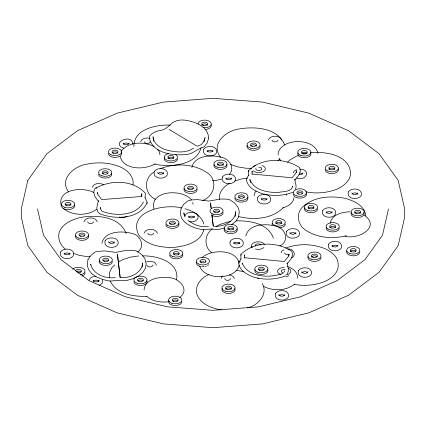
<?xml version="1.0" encoding="UTF-8"?>
<svg xmlns="http://www.w3.org/2000/svg" width="426" height="426" viewBox="0 0 426 426"><rect width="100%" height="100%" fill="white"/><g stroke="black" fill="none" stroke-linecap="round" stroke-linejoin="round"><path stroke-width="0.64" d="M240.93 259.152L240.93 254.375C253.891 241.292 276.82 241.34 291.693 251.164C294.457 256.063 289.888 260.339 287.113 263.843L287.113 262.885L288.077 267.517M244.391 258.124L244.391 254.934L244.391 255.893M248.63 175.437L248.63 170.661C261.591 157.577 284.52 157.631 299.393 167.455C302.156 172.349 297.588 176.63 294.813 180.129L294.813 179.17C295.069 182.472 297.066 185.912 295.5 189.187M252.091 174.415L252.096 171.22L252.096 172.179M109.434 277.475L109.599 272.368L112.049 267.464L114.786 264.844M133.902 146.656C133.322 129.062 156.438 124.552 170.086 125.106M132.944 184.996C134.525 176.747 127.374 170.192 120.51 167.056C109.988 162.567 98.177 161.875 87.026 164.138C74.412 165.789 58.591 179.149 68.719 192.025M176.577 279.855C179.857 261.761 156.278 255.424 142.46 255.893M201.088 147.763C196.024 165.725 169.905 167.407 154.665 164.148M203.793 229.571C200.896 242.314 185.438 246.244 174.053 247.357C161.47 247.788 147.082 245.429 138.738 235.067C127.081 210.971 165.714 203.415 181.854 208.026M219.459 199.522C218.453 192.291 223.911 186.093 230.109 183.212M141.73 196.327L141.853 193.708L141.645 196.477L101.596 199.608L98.108 194.65L97.341 192.041M145.069 198.01L145.357 193.234C132.976 179.511 109.961 179.57 94.881 188.75C91.851 193.372 95.983 198.058 98.592 201.636L98.592 200.678C97.288 204.815 95.094 210.337 99.423 213.639C114.306 219.678 139.121 219.64 147.018 202.952L147.018 201.993L145.021 197.691M142.167 267.139L142.667 262.933C141.991 273.306 129.344 278.588 120.185 277.459L117.432 254.178L120.111 277.768M235.189 216.504L235.786 211.642C235.109 222.021 222.468 227.298 213.309 226.174L211.855 213.884M296.544 172.514L296.688 170.677L295.729 173.265L292.066 177.775L252.091 174.016M288.839 256.228L288.988 254.391L288.029 256.979L284.366 261.484L244.391 257.73M83.97 221.813C85.519 216.589 95.626 216.589 97.176 221.813M92.335 187.344C93.608 182.855 100.115 182.85 103.609 184.65M93.555 221.813C92.857 224.172 88.288 224.172 87.591 221.813M89.417 280.143C89.875 277.177 93.496 276.394 96.02 276.33M101.83 243.379C104.562 231.03 121.895 230.588 131.703 233.421C140.367 234.689 145.857 246.808 137.412 252.059M129.179 143.008C128.482 145.367 123.913 145.367 123.215 143.008M114.519 241.766C113.817 244.125 109.253 244.125 108.555 241.766M140.729 141.799C141.629 137.923 146.89 137.545 150.101 138.37M150.314 141.799C149.617 144.158 145.048 144.158 144.35 141.799M144.142 233.23C145.687 228.011 155.799 228.011 157.348 233.23M153.727 233.23C153.025 235.589 148.461 235.589 147.763 233.23M152.865 265.201C152.162 267.56 147.598 267.56 146.901 265.201M191.918 167.37C194.645 155.016 211.978 154.579 221.792 157.412C229.204 158.813 235.322 168.078 229.412 174.394M184.82 216.152C186.311 211.344 193.777 211.434 197.142 214.246C200.737 218.985 194.054 222.968 189.714 221.579M213.037 150.309C212.34 152.668 207.771 152.668 207.073 150.309M231.797 178.009C231.1 180.368 226.531 180.368 225.833 178.009M221.03 278.631L221.914 276.724L222.963 275.931M230.615 278.631C229.912 280.99 225.349 280.99 224.651 278.631M254.13 195.864L254.807 192.887L256.132 191.04M239.247 265.015C235.674 280.335 204.693 280.372 199.688 266.202M245.823 236.126C248.55 223.778 265.883 223.336 275.697 226.169C285.564 227.985 289.941 241.079 279.823 245.999M268.401 140.138C269.946 134.914 280.058 134.914 281.607 140.138M277.986 140.138C277.283 142.497 272.72 142.497 272.022 140.138M267.043 198.356C266.341 200.715 261.777 200.715 261.079 198.356M278.135 153.243C281.655 137.683 314.452 137.683 317.966 153.243M293.301 172.945L294.185 171.039L296.602 169.644M281.032 252.948L281.916 251.042L283.881 249.849M293.961 197.605C293.477 203.282 287.779 206.535 282.8 207.851M302.886 172.945C302.567 174.548 300.479 174.777 299.132 174.607M284.882 294.467C284.179 296.831 279.616 296.831 278.918 294.467L278.918 295.628M307.833 271.65C307.135 274.009 302.567 274.009 301.869 271.65L301.869 272.805M330.235 223.304C331.604 214.363 342.525 212.004 350.151 211.802M337.956 245.2C337.259 247.559 332.695 247.559 331.992 245.2M357.755 192.898C357.057 195.257 352.488 195.257 351.791 192.898M388.48 209.001L382.5 235.221L364.97 259.658L337.083 280.638L300.74 296.741L258.417 306.858L213 310.314L167.583 306.858L125.26 296.741L88.917 280.638L61.03 259.658L43.5 235.221L37.52 209.001M203.974 141.847L204.65 139.643M284.77 270.547L283.961 272.257M143.418 201.972C136.208 216.328 115.137 216.387 102 211.248L100.589 209.161L100.259 207.403L100.259 208.362M248.63 175.118L246.308 179.373C247.431 187.786 256.425 191.961 263.742 194.054C273.433 196.285 283.753 195.843 293.051 192.206M240.93 258.832L238.608 263.087C239.731 271.5 248.725 275.675 256.042 277.768C265.733 279.994 276.053 279.557 285.351 275.915M287.183 273.955L288.2 271.804L288.338 268.625M123.316 144.302C124.514 142.641 127.267 142.667 128.78 143.887M121.138 151.214C128.498 141.368 143.897 141.453 154.127 146.523M64.086 254.269C65.354 252.533 68.581 252.533 69.848 254.269M157.828 173.792C159.095 172.056 162.322 172.056 163.589 173.792M93.145 281.437C94.407 279.696 97.639 279.696 98.901 281.437M207.174 151.603C208.442 149.867 211.669 149.867 212.936 151.603M188.542 217.446C189.74 215.79 192.493 215.817 194.006 217.031M225.934 179.303C227.133 177.642 229.886 177.669 231.398 178.888M233.741 243.544C235.008 241.803 238.235 241.803 239.503 243.544M289.962 233.831C291.224 232.095 294.457 232.095 295.719 233.831M326.183 212.92C327.45 211.179 330.677 211.179 331.945 212.92M301.97 272.944C303.237 271.202 306.464 271.202 307.732 272.944M332.094 246.494C333.292 244.838 336.045 244.865 337.557 246.079M153.658 172.29C143.099 178.819 144.467 194.448 155.666 199.411M277.97 160.666L279.797 158.914M212.345 228.98C204.315 234.252 203.74 246.995 211.626 252.666M287.571 162.215L290.308 159.59L296.677 156.049L299.057 155.293M283.695 207.244C272.32 219.15 253.561 220.333 238.4 216.504M231.542 224.752L235.961 221.115L238.603 216.94L239.279 211.557L237.948 207.18L234.699 203.154L229.758 199.746L226.073 199.086L220.301 199.043L208.9 201.093L197.419 199.608L191.673 199.938L188.1 200.774L183.681 204.411L181.039 208.586L180.363 213.969L181.694 218.346L184.937 222.377L189.879 225.78L196.184 228.336L203.415 229.859L210.987 228.991L218.66 229.481L224.369 227.947M155.181 163.733C145.394 170.112 123.476 170.224 120.127 156.395M96.675 209.262C87.133 216.168 72.42 215.95 63.234 208.468M108.955 242.644C110.467 241.425 113.22 241.398 114.418 243.06M261.479 199.235C262.991 198.021 265.744 197.989 266.942 199.65M202.084 257.528C211.344 249.231 235.78 248.837 239.247 263.273M179.644 297.54C190.369 289.882 179.085 277.741 169.133 277.752C160.006 276.485 144.781 278.466 144.063 290.021M352.19 193.777C353.702 192.557 356.455 192.531 357.654 194.192M279.318 295.346L281.9 294.488L284.483 295.346M294.797 283.966C286.213 291.112 273.178 291.235 263.465 286.352M193.548 148.152C185.443 153.898 174.074 152.098 165.027 149.547C159.441 147.343 153.104 143.195 153.104 136.49M202.558 200.582C214.289 196.402 218.389 180.368 207.387 172.871C193.692 163.462 175.256 162.966 160.027 168.749M118.348 262.128L122.981 259.556L130.723 257.086L138.69 255.946M216.152 226.499L219.624 224.566L227.362 222.1L230.429 221.658M209.028 274.45C201.445 277.523 195.119 284.797 196.636 293.381C199.805 303.834 211.392 308.429 221.318 309.878M99.322 285.18C102.064 284.595 103.385 281.698 102.4 279.158M291.395 257.789C297.353 255.706 293.029 247.703 287.635 249.135M303.227 153.962L306.869 153.232M234.79 181.029L240.743 179.133L247.485 178.169M285.564 248.092C298.37 243.289 312.988 243.656 325.597 248.922C331.359 251.862 337.919 256.601 338.132 263.673C339.336 272.289 331.689 278.498 324.585 281.591C314.968 285.276 304.313 286.378 294.196 284.323M346.29 235.695C332.525 239.252 316.784 237.937 304.888 229.673C298.216 224.955 296.171 215.279 301.102 208.591C312.157 196.535 330.549 195.257 345.688 198.495C354.187 200.902 365.007 205.902 365.796 215.881M247.421 307.881C257.868 305.698 268.455 294.137 262.294 283.503M282.88 273.46C269.839 278.119 248.507 277.949 242.202 263.151L242.202 264.109M221.792 179.064L216.988 180.214L212.478 180.555M146.581 261.899C149.904 260.914 155.49 261.138 156.486 265.201M289.126 254.439C287.625 254.886 285.106 254.785 284.653 252.948M310.543 152.705C324.644 151.368 347.419 154.35 350.438 171.252C351.642 179.868 343.995 186.077 336.891 189.171C327.062 192.951 316.167 193.963 305.852 191.791M208.436 226.291C201.152 227.788 193.628 224.731 187.887 220.338M115.318 277.576C105.845 279.073 93.038 274.482 90.733 264.216L90.733 265.169M169.133 301.704C161.406 302.678 152.774 301.683 146.736 296.347M251.67 168.302L245.988 168.243L237.49 166.827L230.503 164.393M235.945 220.87C249.663 220.439 268.183 223.362 273.385 238.118M90.014 256.734L87.484 256.708L78.991 255.291L73.746 253.47M238.469 261.33L240.36 261.351M146.874 296.368C133.679 296.704 116.176 294.254 110.142 280.777M299.904 169.133C311.784 169.378 305.836 181.918 296.602 177.988M299.904 172.961L302.487 173.824M344.996 236.148C357.419 240.04 381.531 227.388 364.23 215.173M235.999 270.318L243.842 271.623M123.961 148.301C109.791 143.125 132.166 132.821 132.8 144.169M229.337 274.946C231.361 275.308 233.98 276.277 234.236 278.631M184.98 208.761C192.935 211.008 201.541 215.551 203.921 224.087M287.507 266.522C292.609 268.156 298.147 272.235 297.465 278.221M93.976 192.589C83.72 186.689 56.786 188.569 61.248 205.694M169.138 129.435L197.147 146.256L201.141 144.718L203.804 141.443L204.991 137.582L204.991 138.541M220.796 157.391C209.821 144.457 225.727 130.857 238.672 129.051C254.423 126.197 278.082 127.587 284.696 145.069M257.544 277.933L258.401 278.828M65.284 248.981C60.263 245.168 57.734 239.013 59.049 232.804C62.159 223.858 71.653 219.715 80.173 217.516C95.925 214.661 119.584 216.051 126.192 233.533M279.147 158.419L280.803 160.73M157.62 149.366L159.281 151.677L159.958 154.654M191.407 199.89C183.292 188.67 149.079 189.969 153.93 208.969M96.356 188.207L95.956 187.344M286.293 194.048L286.767 195.151M250.153 180.981L250.898 182.743M185.028 216.786L183.851 212.925L184.357 215.535M326.082 211.626C326.779 213.985 331.348 213.985 332.046 211.626L332.046 212.782M289.856 232.537C290.559 234.896 295.122 234.896 295.82 232.537L295.82 233.698M233.64 242.25C234.337 244.609 238.906 244.609 239.604 242.25L239.604 243.411M192.674 202.467L193.079 204.251M188.441 216.152C189.139 218.511 193.708 218.511 194.405 216.152L194.405 217.313M157.726 172.498C158.429 174.857 162.993 174.857 163.69 172.498L163.69 173.659M146.959 202.579L147.183 203.564M93.038 280.143C93.741 282.502 98.305 282.502 99.002 280.143L99.002 281.304M63.985 252.975C64.683 255.334 69.246 255.334 69.949 252.975L69.949 254.136M153.104 137.449L153.642 141.086M211.243 208.713L210.556 202.893L210.556 203.846M210.63 204.496L211.014 207.728M211.93 215.487L212.239 218.075M212.388 219.369L213.154 225.833M97.341 192.994L97.421 193.883M292.614 186.907L292.614 185.954C291.815 192.36 283.008 191.221 278.444 192.435C268.034 192.728 253.971 190.56 249.902 179.442L249.902 180.395M278.135 153.818L278.135 154.979M248.63 170.661L248.63 171.619M240.93 254.375L240.93 255.334M88.384 235.562A6.603 3.813 0 0 1 82.005 240.36A6.603 3.813 0 0 1 75.626 235.562M79.422 235.685A2.982 1.72 0 0 1 84.588 235.685M181.806 301.725A6.603 3.813 0 0 1 174.34 305.506A6.603 3.813 0 0 1 168.824 300.74M172.621 300.863A2.982 1.72 0 0 1 177.786 300.863M237.069 228.895A6.603 3.813 0 0 1 230.695 233.693A6.603 3.813 0 0 1 224.316 228.895M227.814 229.433A2.982 1.72 0 0 1 230.695 228.16A2.982 1.72 0 0 1 233.576 229.433M178.787 223.597A6.603 3.813 0 0 1 173.27 228.368A6.603 3.813 0 0 1 165.805 224.587M169.825 223.725A2.982 1.72 0 0 1 174.99 223.725M121.378 152.609A6.603 3.813 0 0 1 115.861 157.375A6.603 3.813 0 0 1 108.396 153.6M112.118 153.152A2.982 1.72 0 0 1 114.999 151.874A2.982 1.72 0 0 1 117.88 153.152M338.207 168.834A6.603 3.813 0 0 1 332.69 173.6A6.603 3.813 0 0 1 325.224 169.82M328.947 169.372A2.982 1.72 0 0 1 331.827 168.1A2.982 1.72 0 0 1 334.708 169.372M306.278 193.319A6.603 3.813 0 0 1 300.761 198.085A6.603 3.813 0 0 1 293.296 194.304M297.316 193.441A2.982 1.72 0 0 1 302.481 193.441M285.319 224.081A6.603 3.813 0 0 1 278.716 227.894M272.336 225.066A6.603 3.813 0 0 1 272.336 223.096M275.835 223.639A2.982 1.72 0 0 1 278.716 222.361A2.982 1.72 0 0 1 281.597 223.639M288.013 268.13A6.603 3.813 0 0 1 290.729 271.916A6.603 3.813 0 0 1 285.937 274.935M280.926 274.552A6.603 3.813 0 0 1 277.848 270.265A6.603 3.813 0 0 1 284.227 267.443M283.455 272.917A2.982 1.72 0 0 1 281.346 270.808A2.982 1.72 0 0 1 284.999 269.589M288.897 275.686A6.603 3.813 0 0 1 285.937 276.676M359.837 252.016A6.603 3.813 0 0 1 352.371 255.797A6.603 3.813 0 0 1 346.855 251.031M350.353 251.569A2.982 1.72 0 0 1 352.845 250.307A2.982 1.72 0 0 1 355.817 251.154M74.401 204.858A6.603 3.813 0 0 1 68.884 209.624A6.603 3.813 0 0 1 61.419 205.843M65.439 204.981A2.982 1.72 0 0 1 70.604 204.981M223.149 212.659A6.603 3.813 0 0 1 219.07 216.184A6.603 3.813 0 0 1 211.876 215.354M213.964 211.797A2.982 1.72 0 0 1 219.129 211.797M267.741 269.685A6.603 3.813 0 0 1 261.362 274.482A6.603 3.813 0 0 1 254.988 269.685M258.779 269.812A2.982 1.72 0 0 1 263.944 269.812M112.373 261.639A6.603 3.813 0 0 1 104.908 265.419A6.603 3.813 0 0 1 99.391 260.653M103.188 260.776A2.982 1.72 0 0 1 108.353 260.776M247.772 197.323A6.603 3.813 0 0 1 242.256 202.094A6.603 3.813 0 0 1 234.79 198.314M238.81 197.451A2.982 1.72 0 0 1 241.787 196.604A2.982 1.72 0 0 1 244.274 197.866M182.626 254.056A6.603 3.813 0 0 1 177.109 258.822A6.603 3.813 0 0 1 169.644 255.041M173.664 254.184A2.982 1.72 0 0 1 176.636 253.337A2.982 1.72 0 0 1 179.128 254.599M126.959 216.344A6.603 3.813 0 0 1 119.498 217.106M310.719 152.961A6.603 3.813 0 0 1 304.34 157.764A6.603 3.813 0 0 1 297.96 152.961M301.757 153.088A2.982 1.72 0 0 1 306.922 153.088M208.633 264.796A6.603 3.813 0 0 1 207.584 265.584M206.221 266.191A6.603 3.813 0 0 1 205.172 266.474M204.065 266.644A6.603 3.813 0 0 1 201.77 266.644M200.662 266.474A6.603 3.813 0 0 1 196.54 261.905M200.337 262.027A2.982 1.72 0 0 1 201.429 261.399M202.148 261.229A2.982 1.72 0 0 1 203.687 261.229M205.028 261.67A2.982 1.72 0 0 1 205.497 262.027M226.85 164.612A6.603 3.813 0 0 1 220.471 169.41A6.603 3.813 0 0 1 214.092 164.612M217.59 165.155A2.982 1.72 0 0 1 220.471 163.877A2.982 1.72 0 0 1 223.352 165.155M260.158 146.496A6.603 3.813 0 0 1 252.693 150.277A6.603 3.813 0 0 1 247.176 145.511M250.674 146.054A2.982 1.72 0 0 1 253.555 144.776A2.982 1.72 0 0 1 256.436 146.054M321.05 257.586A6.603 3.813 0 0 1 313.584 261.367A6.603 3.813 0 0 1 308.067 256.601M311.566 257.139A2.982 1.72 0 0 1 314.058 255.877A2.982 1.72 0 0 1 317.029 256.724M317.61 208.884A6.603 3.813 0 0 1 310.144 212.659A6.603 3.813 0 0 1 304.627 207.893M308.126 208.436A2.982 1.72 0 0 1 311.007 207.158A2.982 1.72 0 0 1 313.887 208.436M364.017 212.739A6.603 3.813 0 0 1 357.638 217.542A6.603 3.813 0 0 1 351.258 212.739M354.757 213.282A2.982 1.72 0 0 1 357.638 212.004A2.982 1.72 0 0 1 360.518 213.282M234.891 288.652A6.603 3.813 0 0 1 228.512 293.45A6.603 3.813 0 0 1 222.138 288.652M225.631 289.19A2.982 1.72 0 0 1 228.512 287.917A2.982 1.72 0 0 1 231.393 289.19M339.314 228.118A6.603 3.813 0 0 1 331.849 231.898A6.603 3.813 0 0 1 326.332 227.133M329.83 227.676A2.982 1.72 0 0 1 332.711 226.398A2.982 1.72 0 0 1 335.592 227.676M262.086 165.522A6.603 3.813 0 0 1 263.454 171.524A6.603 3.813 0 0 1 253.065 170.73M253.065 166.917A6.603 3.813 0 0 1 255.483 165.522M258.784 167.104A2.982 1.72 0 0 1 261.756 168.978A2.982 1.72 0 0 1 258.262 170.522A2.982 1.72 0 0 1 255.904 168.382M76.318 271.607A2.982 1.72 0 0 1 81.009 271.964M75.546 270.643A2.982 1.72 0 0 1 79.199 269.424A2.982 1.72 0 0 1 81.307 271.532A2.982 1.72 0 0 1 77.654 272.752M72.708 269.179A6.603 3.813 0 0 1 83.485 268.636A6.603 3.813 0 0 1 80.679 274.669M85.03 272.826A6.603 3.813 0 0 1 82.213 275.947M146.863 280.697A6.603 3.813 0 0 1 141.347 285.463A6.603 3.813 0 0 1 133.881 281.682M137.902 280.819A2.982 1.72 0 0 1 143.067 280.819M197.163 189.629A6.603 3.813 0 0 1 189.698 193.409A6.603 3.813 0 0 1 184.181 188.643M187.978 188.766A2.982 1.72 0 0 1 193.143 188.766M263.88 247.485A6.603 3.813 0 0 1 255.371 249.029M252.448 247.485A6.603 3.813 0 0 1 255.637 242.053A6.603 3.813 0 0 1 264.541 244.588M255.286 246.02A2.982 1.72 0 0 1 257.395 243.912A2.982 1.72 0 0 1 261.047 245.131M251.564 247.314A6.603 3.813 0 0 1 251.787 246.329M211.088 124.685A6.603 3.813 0 0 1 205.284 129.472M198.111 123.934A6.603 3.813 0 0 1 205.289 120.137A6.603 3.813 0 0 1 211.216 124.594A6.603 3.813 0 0 1 203.005 127.614M201.833 125.228A2.982 1.72 0 0 1 204.714 123.95A2.982 1.72 0 0 1 207.59 125.228M177.493 158.887A6.603 3.813 0 0 1 170.027 162.663A6.603 3.813 0 0 1 164.511 157.897M175.56 154.452A6.603 3.813 0 0 1 174.83 160.203A6.603 3.813 0 0 1 165.08 158.957A6.603 3.813 0 0 1 168.632 153.562M168.009 158.44A2.982 1.72 0 0 1 170.89 157.162A2.982 1.72 0 0 1 173.771 158.44M111.548 173.281A6.603 3.813 0 0 1 106.037 178.052A6.603 3.813 0 0 1 98.571 174.271M102.591 173.409A2.982 1.72 0 0 1 107.757 173.409M87.921 259.871L87.245 265.254L88.571 269.631L91.819 273.662L96.761 277.07L103.06 279.621L110.291 281.144L117.869 280.281L125.542 280.766L132.518 278.892L138.423 276.043L142.843 272.4L145.479 268.226L146.155 263.8L144.829 258.47L141.581 254.439L136.639 251.031L131.038 250.232L125.292 250.568L115.781 252.378L104.301 250.893L96.723 251.585L94.982 252.059L90.557 255.701L87.921 259.871M27.834 180.352L21.3 209.001L21.3 216.999L27.834 245.648L46.982 272.336L77.447 295.261L117.15 312.849L163.387 323.904L213 327.679L262.613 323.904L308.85 312.849L348.553 295.261L379.018 272.336L398.166 245.648L404.7 216.999L404.7 209.001L398.166 180.352L379.018 153.664L348.553 130.739L308.85 113.151L262.613 102.096L213 98.321L163.387 102.096L117.15 113.151L77.447 130.739L46.982 153.664L27.834 180.352M60.588 251.99C58.293 259.184 70.279 260.616 73.341 255.701C75.636 248.507 63.655 247.075 60.588 251.99M105.158 240.781C102.863 247.975 114.85 249.402 117.911 244.492C120.207 237.298 108.225 235.866 105.158 240.781M154.334 171.513C152.039 178.707 164.021 180.139 167.088 175.224C169.383 168.03 157.396 166.598 154.334 171.513M203.676 149.324C201.381 156.518 213.367 157.95 216.435 153.035C218.724 145.841 206.743 144.409 203.676 149.324M222.436 177.024C220.146 184.218 232.127 185.651 235.195 180.736C237.49 173.542 225.503 172.109 222.436 177.024M230.242 241.265C227.947 248.459 239.934 249.886 243.001 244.977C245.291 237.783 233.31 236.35 230.242 241.265M257.682 197.371C255.387 204.565 267.374 205.998 270.435 201.083C272.731 193.889 260.749 192.456 257.682 197.371M286.464 231.552C284.169 238.746 296.15 240.179 299.217 235.264C301.512 228.07 289.531 226.637 286.464 231.552M275.521 293.482C273.226 300.676 285.212 302.109 288.274 297.194C290.569 290 278.588 288.572 275.521 293.482M298.472 270.659C296.177 277.853 308.163 279.286 311.23 274.376C313.52 267.182 301.539 265.749 298.472 270.659M322.684 210.636C320.389 217.83 332.376 219.262 335.443 214.353C337.733 207.158 325.752 205.726 322.684 210.636M328.6 244.215C326.305 251.409 338.287 252.842 341.354 247.927C343.649 240.733 331.662 239.3 328.6 244.215M348.393 191.913C346.098 199.107 358.085 200.534 361.152 195.625C363.442 188.43 351.461 186.998 348.393 191.913M208.484 138.631L207.132 143.008L203.868 147.029C197.1 148.552 192.632 154.585 185.363 154.489C177.882 155.277 170.288 154.638 163.147 152.204C156.337 149.664 148.946 144.238 149.574 136.139C151.731 133.136 155.309 131.581 158.786 130.702C164.569 130.452 168.334 126.41 172.328 122.869C176.918 119.711 182.632 119.429 187.941 120.68C197.014 122.406 208.985 127.709 208.484 138.631M78.704 238.107A6.603 3.813 0 0 0 88.608 234.806A6.603 3.813 0 0 0 78.704 231.504A6.603 3.813 0 0 0 78.704 238.107M80.514 236.297A2.982 1.72 0 0 0 84.987 234.806A2.982 1.72 0 0 0 80.514 233.315A2.982 1.72 0 0 0 80.514 236.297M171.902 303.285A6.603 3.813 0 0 0 181.806 299.984A6.603 3.813 0 0 0 171.902 296.682A6.603 3.813 0 0 0 171.902 303.285M173.712 301.475A2.982 1.72 0 0 0 178.185 299.984A2.982 1.72 0 0 0 173.712 298.493A2.982 1.72 0 0 0 173.712 301.475M227.393 231.44A6.603 3.813 0 0 0 237.298 228.144A6.603 3.813 0 0 0 227.393 224.843A6.603 3.813 0 0 0 227.393 231.44M229.204 229.63A2.982 1.72 0 0 0 233.677 228.144A2.982 1.72 0 0 0 229.204 226.653A2.982 1.72 0 0 0 229.204 229.63M167.743 225.54A6.603 3.813 0 0 0 178.787 223.831A6.603 3.813 0 0 0 170.698 219.166A6.603 3.813 0 0 0 167.743 225.54M170.917 224.337A2.982 1.72 0 0 0 175.39 222.846A2.982 1.72 0 0 0 170.917 221.355A2.982 1.72 0 0 0 170.917 224.337M110.329 154.553A6.603 3.813 0 0 0 121.378 152.843A6.603 3.813 0 0 0 113.289 148.179A6.603 3.813 0 0 0 110.329 154.553M113.508 153.349A2.982 1.72 0 0 0 117.981 151.858A2.982 1.72 0 0 0 113.508 150.367A2.982 1.72 0 0 0 113.508 153.349M327.157 170.778A6.603 3.813 0 0 0 338.207 169.069A6.603 3.813 0 0 0 330.118 164.399A6.603 3.813 0 0 0 327.157 170.778M329.719 169.298A2.982 1.72 0 0 0 334.708 168.526A2.982 1.72 0 0 0 331.055 166.417A2.982 1.72 0 0 0 329.719 169.298M296.597 195.864A6.603 3.813 0 0 0 306.502 192.563A6.603 3.813 0 0 0 296.597 189.261A6.603 3.813 0 0 0 296.597 195.864M298.408 194.054A2.982 1.72 0 0 0 302.881 192.563A2.982 1.72 0 0 0 298.408 191.072A2.982 1.72 0 0 0 298.408 194.054M275.414 225.647A6.603 3.813 0 0 0 285.319 222.345A6.603 3.813 0 0 0 275.414 219.044A6.603 3.813 0 0 0 275.414 225.647M277.225 223.836A2.982 1.72 0 0 0 281.698 222.345A2.982 1.72 0 0 0 277.225 220.854A2.982 1.72 0 0 0 277.225 223.836M349.932 253.576A6.603 3.813 0 0 0 359.837 250.275A6.603 3.813 0 0 0 349.932 246.974A6.603 3.813 0 0 0 349.932 253.576M351.743 251.766A2.982 1.72 0 0 0 356.216 250.275A2.982 1.72 0 0 0 351.743 248.784A2.982 1.72 0 0 0 351.743 251.766M64.72 207.403A6.603 3.813 0 0 0 74.625 204.102A6.603 3.813 0 0 0 64.72 200.8A6.603 3.813 0 0 0 64.72 207.403M66.531 205.593A2.982 1.72 0 0 0 71.004 204.102A2.982 1.72 0 0 0 66.531 202.611A2.982 1.72 0 0 0 66.531 205.593M213.245 214.225A6.603 3.813 0 0 0 223.149 210.923A6.603 3.813 0 0 0 213.245 207.622A6.603 3.813 0 0 0 213.245 214.225M215.055 212.414A2.982 1.72 0 0 0 219.528 210.923A2.982 1.72 0 0 0 215.055 209.432A2.982 1.72 0 0 0 215.055 212.414M258.06 272.235A6.603 3.813 0 0 0 267.965 268.934A6.603 3.813 0 0 0 258.06 265.632A6.603 3.813 0 0 0 258.06 272.235M259.871 270.425A2.982 1.72 0 0 0 264.344 268.934A2.982 1.72 0 0 0 259.871 267.443A2.982 1.72 0 0 0 259.871 270.425M101.1 262.597A6.603 3.813 0 0 0 112.144 260.888A6.603 3.813 0 0 0 104.061 256.218A6.603 3.813 0 0 0 101.1 262.597M104.279 261.388A2.982 1.72 0 0 0 108.752 259.897A2.982 1.72 0 0 0 104.279 258.406A2.982 1.72 0 0 0 104.279 261.388M238.091 199.874A6.603 3.813 0 0 0 247.996 196.572A6.603 3.813 0 0 0 238.091 193.271A6.603 3.813 0 0 0 238.091 199.874M239.902 198.063A2.982 1.72 0 0 0 244.375 196.572A2.982 1.72 0 0 0 239.902 195.081A2.982 1.72 0 0 0 239.902 198.063M172.945 256.606A6.603 3.813 0 0 0 182.85 253.305A6.603 3.813 0 0 0 172.945 250.003A6.603 3.813 0 0 0 172.945 256.606M174.756 254.796A2.982 1.72 0 0 0 179.229 253.305A2.982 1.72 0 0 0 174.756 251.814A2.982 1.72 0 0 0 174.756 254.796M301.038 155.511A6.603 3.813 0 0 0 310.943 152.21A6.603 3.813 0 0 0 301.038 148.908A6.603 3.813 0 0 0 301.038 155.511M302.849 153.701A2.982 1.72 0 0 0 307.322 152.21A2.982 1.72 0 0 0 302.849 150.719A2.982 1.72 0 0 0 302.849 153.701M198.25 263.848A6.603 3.813 0 0 0 209.294 262.139A6.603 3.813 0 0 0 201.21 257.469A6.603 3.813 0 0 0 198.25 263.848M201.429 262.64A2.982 1.72 0 0 0 205.902 261.149A2.982 1.72 0 0 0 201.429 259.658A2.982 1.72 0 0 0 201.429 262.64M217.169 167.162A6.603 3.813 0 0 0 227.074 163.861A6.603 3.813 0 0 0 217.169 160.559A6.603 3.813 0 0 0 217.169 167.162M218.98 165.352A2.982 1.72 0 0 0 223.453 163.861A2.982 1.72 0 0 0 218.98 162.37A2.982 1.72 0 0 0 218.98 165.352M250.254 148.062A6.603 3.813 0 0 0 260.158 144.76A6.603 3.813 0 0 0 250.254 141.459A6.603 3.813 0 0 0 250.254 148.062M252.064 146.251A2.982 1.72 0 0 0 256.537 144.76A2.982 1.72 0 0 0 252.064 143.269A2.982 1.72 0 0 0 252.064 146.251M311.145 259.146A6.603 3.813 0 0 0 321.05 255.845A6.603 3.813 0 0 0 311.145 252.543A6.603 3.813 0 0 0 311.145 259.146M312.956 257.336A2.982 1.72 0 0 0 317.429 255.845A2.982 1.72 0 0 0 312.956 254.354A2.982 1.72 0 0 0 312.956 257.336M307.705 210.444A6.603 3.813 0 0 0 317.61 207.142A6.603 3.813 0 0 0 307.705 203.841A6.603 3.813 0 0 0 307.705 210.444M309.516 208.633A2.982 1.72 0 0 0 313.989 207.142A2.982 1.72 0 0 0 309.516 205.651A2.982 1.72 0 0 0 309.516 208.633M352.968 214.683A6.603 3.813 0 0 0 364.017 212.973A6.603 3.813 0 0 0 355.928 208.309A6.603 3.813 0 0 0 352.968 214.683M356.147 213.479A2.982 1.72 0 0 0 360.62 211.988A2.982 1.72 0 0 0 356.147 210.497A2.982 1.72 0 0 0 356.147 213.479M225.21 291.203A6.603 3.813 0 0 0 235.115 287.901A6.603 3.813 0 0 0 225.21 284.6A6.603 3.813 0 0 0 225.21 291.203M227.021 289.392A2.982 1.72 0 0 0 231.494 287.901A2.982 1.72 0 0 0 227.021 286.41A2.982 1.72 0 0 0 227.021 289.392M328.041 229.076A6.603 3.813 0 0 0 339.085 227.367A6.603 3.813 0 0 0 331.002 222.697A6.603 3.813 0 0 0 328.041 229.076M331.22 227.873A2.982 1.72 0 0 0 335.693 226.382A2.982 1.72 0 0 0 331.22 224.891A2.982 1.72 0 0 0 331.22 227.873M137.183 283.242A6.603 3.813 0 0 0 147.087 279.941A6.603 3.813 0 0 0 137.183 276.639A6.603 3.813 0 0 0 137.183 283.242M138.993 281.432A2.982 1.72 0 0 0 143.466 279.941A2.982 1.72 0 0 0 138.993 278.45A2.982 1.72 0 0 0 138.993 281.432M185.89 190.582A6.603 3.813 0 0 0 196.934 188.878A6.603 3.813 0 0 0 188.851 184.208A6.603 3.813 0 0 0 185.89 190.582M188.452 189.107A2.982 1.72 0 0 0 193.441 188.335A2.982 1.72 0 0 0 189.788 186.226A2.982 1.72 0 0 0 188.452 189.107M203.223 125.425A2.982 1.72 0 0 0 207.696 123.934A2.982 1.72 0 0 0 203.223 122.443A2.982 1.72 0 0 0 203.223 125.425M169.399 158.637A2.982 1.72 0 0 0 173.872 157.146A2.982 1.72 0 0 0 169.399 155.655A2.982 1.72 0 0 0 169.399 158.637M101.873 175.831A6.603 3.813 0 0 0 111.777 172.53A6.603 3.813 0 0 0 101.873 169.228A6.603 3.813 0 0 0 101.873 175.831M103.683 174.021A2.982 1.72 0 0 0 108.156 172.53A2.982 1.72 0 0 0 103.683 171.039A2.982 1.72 0 0 0 103.683 174.021"/></g></svg>
